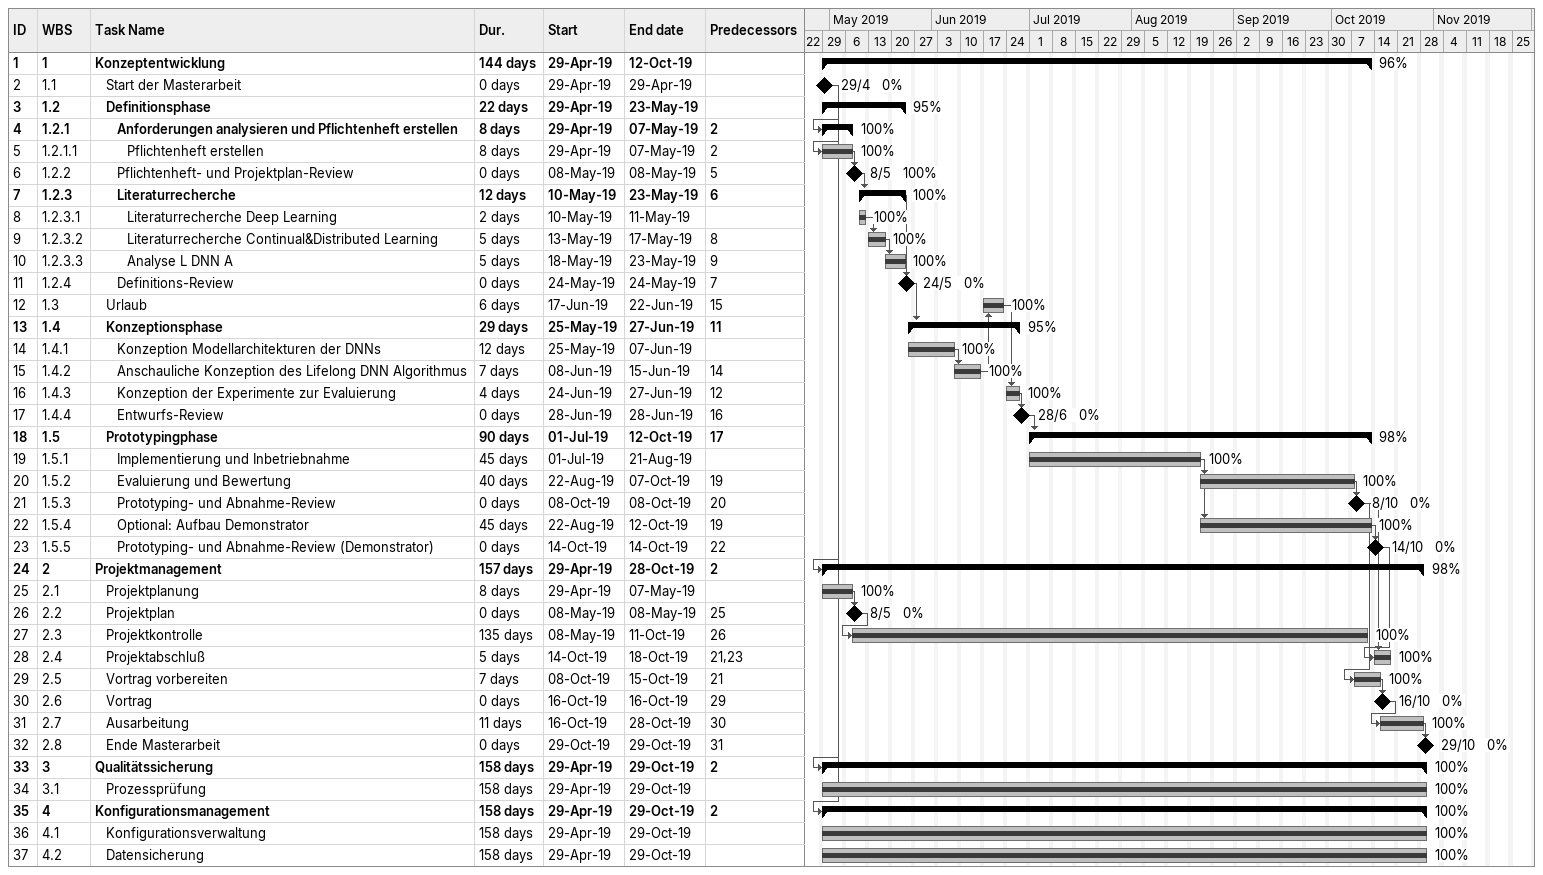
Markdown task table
| ID | WBS | Task | Duration | Start | Finish | Predecessors | % complete |
|---|---|---|---|---|---|---|---|
| 1 | 1 | **Konzeptentwicklung** | 144d | 2019-04-29 | 2019-10-12 |  | 96 |
| 2 | 1.1 | Start der Masterarbeit | 0d | 2019-04-29 | 2019-04-29 |  | 0 |
| 3 | 1.2 | **Definitionsphase** | 22d | 2019-04-29 | 2019-05-23 |  | 95 |
| 4 | 1.2.1 | **Anforderungen analysieren und Pflichtenheft erstellen** | 8d | 2019-04-29 | 2019-05-07 | 2 | 100 |
| 5 | 1.2.1.1 | Pflichtenheft erstellen | 8d | 2019-04-29 | 2019-05-07 | 2 | 100 |
| 6 | 1.2.2 | Pflichtenheft- und Projektplan-Review | 0d | 2019-05-08 | 2019-05-08 | 5 | 100 |
| 7 | 1.2.3 | **Literaturrecherche** | 12d | 2019-05-10 | 2019-05-23 | 6 | 100 |
| 8 | 1.2.3.1 | Literaturrecherche Deep Learning | 2d | 2019-05-10 | 2019-05-11 |  | 100 |
| 9 | 1.2.3.2 | Literaturrecherche Continual&Distributed Learning | 5d | 2019-05-13 | 2019-05-17 | 8 | 100 |
| 10 | 1.2.3.3 | Analyse L DNN A | 5d | 2019-05-18 | 2019-05-23 | 9 | 100 |
| 11 | 1.2.4 | Definitions-Review | 0d | 2019-05-24 | 2019-05-24 | 7 | 0 |
| 12 | 1.3 | Urlaub | 6d | 2019-06-17 | 2019-06-22 | 15 | 100 |
| 13 | 1.4 | **Konzeptionsphase** | 29d | 2019-05-25 | 2019-06-27 | 11 | 95 |
| 14 | 1.4.1 | Konzeption Modellarchitekturen der DNNs | 12d | 2019-05-25 | 2019-06-07 |  | 100 |
| 15 | 1.4.2 | Anschauliche Konzeption des Lifelong DNN Algorithmus | 7d | 2019-06-08 | 2019-06-15 | 14 | 100 |
| 16 | 1.4.3 | Konzeption der Experimente zur Evaluierung | 4d | 2019-06-24 | 2019-06-27 | 12 | 100 |
| 17 | 1.4.4 | Entwurfs-Review | 0d | 2019-06-28 | 2019-06-28 | 16 | 0 |
| 18 | 1.5 | **Prototypingphase** | 90d | 2019-07-01 | 2019-10-12 | 17 | 98 |
| 19 | 1.5.1 | Implementierung und Inbetriebnahme | 45d | 2019-07-01 | 2019-08-21 |  | 100 |
| 20 | 1.5.2 | Evaluierung und Bewertung | 40d | 2019-08-22 | 2019-10-07 | 19 | 100 |
| 21 | 1.5.3 | Prototyping- und Abnahme-Review | 0d | 2019-10-08 | 2019-10-08 | 20 | 0 |
| 22 | 1.5.4 | Optional: Aufbau Demonstrator | 45d | 2019-08-22 | 2019-10-12 | 19 | 100 |
| 23 | 1.5.5 | Prototyping- und Abnahme-Review (Demonstrator) | 0d | 2019-10-14 | 2019-10-14 | 22 | 0 |
| 24 | 2 | **Projektmanagement** | 157d | 2019-04-29 | 2019-10-28 | 2 | 98 |
| 25 | 2.1 | Projektplanung | 8d | 2019-04-29 | 2019-05-07 |  | 100 |
| 26 | 2.2 | Projektplan | 0d | 2019-05-08 | 2019-05-08 | 25 | 0 |
| 27 | 2.3 | Projektkontrolle | 135d | 2019-05-08 | 2019-10-11 | 26 | 100 |
| 28 | 2.4 | Projektabschluß | 5d | 2019-10-14 | 2019-10-18 | 21, 23 | 100 |
| 29 | 2.5 | Vortrag vorbereiten | 7d | 2019-10-08 | 2019-10-15 | 21 | 100 |
| 30 | 2.6 | Vortrag | 0d | 2019-10-16 | 2019-10-16 | 29 | 0 |
| 31 | 2.7 | Ausarbeitung | 11d | 2019-10-16 | 2019-10-28 | 30 | 100 |
| 32 | 2.8 | Ende Masterarbeit | 0d | 2019-10-29 | 2019-10-29 | 31 | 0 |
| 33 | 3 | **Qualitätssicherung** | 158d | 2019-04-29 | 2019-10-29 | 2 | 100 |
| 34 | 3.1 | Prozessprüfung | 158d | 2019-04-29 | 2019-10-29 |  | 100 |
| 35 | 4 | **Konfigurationsmanagement** | 158d | 2019-04-29 | 2019-10-29 | 2 | 100 |
| 36 | 4.1 | Konfigurationsverwaltung | 158d | 2019-04-29 | 2019-10-29 |  | 100 |
| 37 | 4.2 | Datensicherung | 158d | 2019-04-29 | 2019-10-29 |  | 100 |
